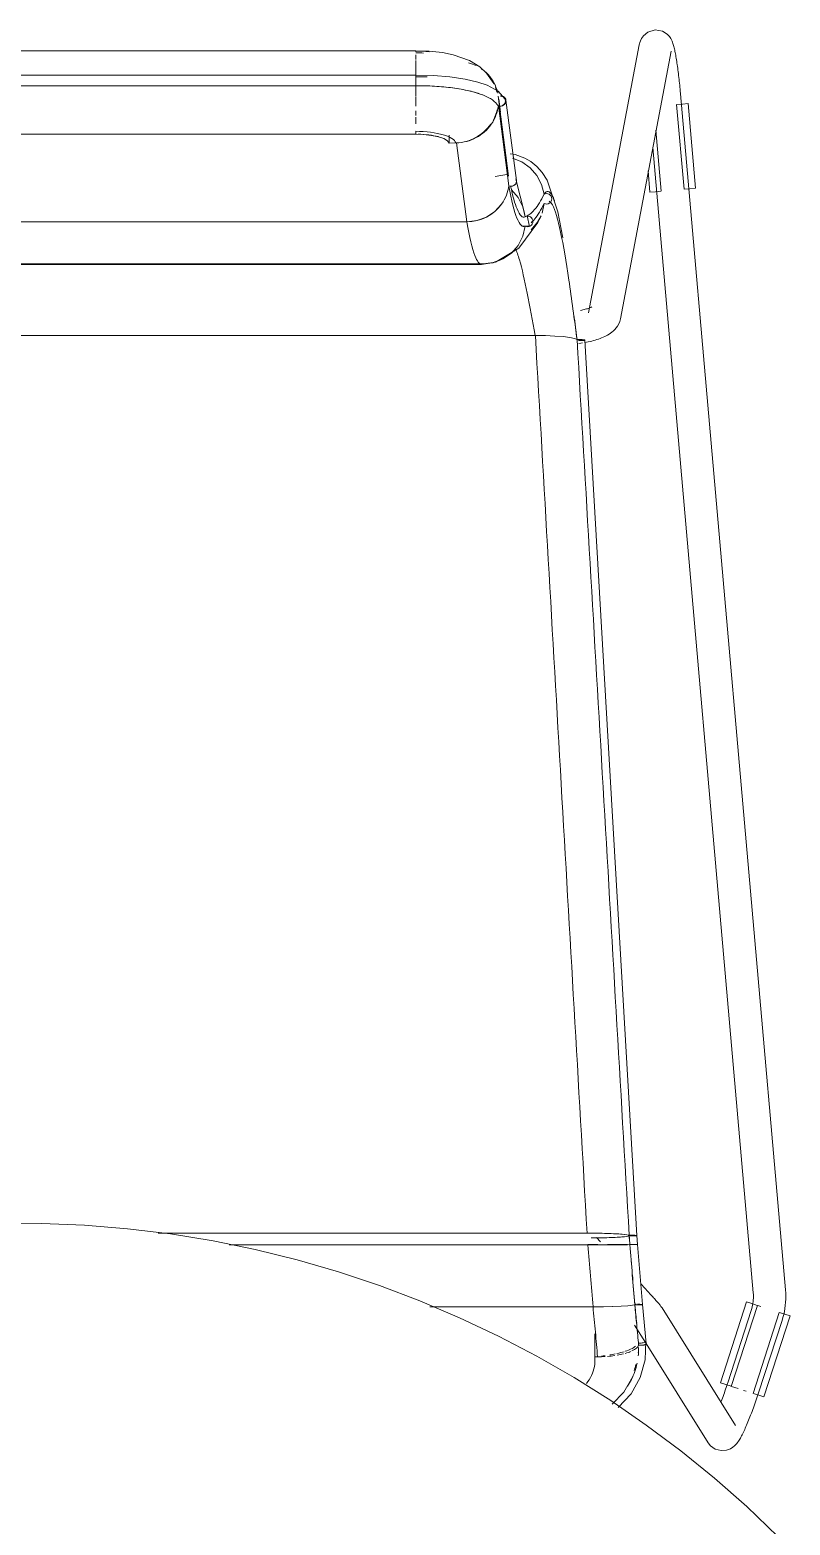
# Model space of a CAD drawing. Header units: millimetres. Extents: x 155927 to 317870, y -36033 to 97293.
# Drawn here: x 228082 to 228364, y 15946 to 16500 of the extents above; entities that cross this region are included whole.
import ezdxf

# ---------------------------------------------------------------- set-up
doc = ezdxf.new("R2010")
doc.units = ezdxf.units.MM
doc.header["$MEASUREMENT"] = 0
doc.layers.add('I-FURN', color=8, linetype='CONTINUOUS', lineweight=9)

msp = doc.modelspace()

# ---------------------------------------------------------------- linework, layer by layer
at = {"layer": 'I-FURN'}
for p, q in [((228311.64, 16499.21), (228310.06, 16497.89)), ((228311.64, 16499.21), (228314.39, 16500.04)), ((228314.39, 16500.04), (228317.15, 16499.56)), ((228317.15, 16499.56), (228318.8, 16498.52)), ((228318.8, 16498.52), (228319.66, 16497.61)), ((228308.5, 16494.45), (228289.69, 16395.16)), ((228308.59, 16494.87), (228308.5, 16494.45)), ((228308.72, 16495.38), (228308.59, 16494.87)), ((228308.94, 16496), (228308.72, 16495.38)), ((228309.31, 16496.81), (228308.94, 16496)), ((228310.06, 16497.89), (228309.31, 16496.81)), ((228319.66, 16497.61), (228320.14, 16496.91)), ((228320.14, 16496.91), (228320.44, 16496.35)), ((228320.44, 16496.35), (228320.65, 16495.87)), ((228320.65, 16495.87), (228320.82, 16495.44)), ((228320.82, 16495.44), (228320.97, 16495.04)), ((228320.97, 16495.04), (228321.09, 16494.64)), ((228321.09, 16494.64), (228321.21, 16494.25)), ((228321.21, 16494.25), (228321.31, 16493.85)), ((228321.31, 16493.85), (228321.42, 16493.43)), ((228321.42, 16493.43), (228321.52, 16493.01)), ((228321.52, 16493.01), (228321.62, 16492.56)), ((228321.62, 16492.56), (228321.71, 16492.1)), ((228225.59, 16492.27), (227930.74, 16492.27)), ((228225.59, 16492.09), (228225.59, 16492.26)), ((228225.59, 16492.26), (228230.62, 16492.15)), ((228225.59, 16492.25), (228225.59, 16491.96)), ((228225.59, 16490.77), (228225.59, 16489.02)), ((228225.59, 16488.75), (228225.59, 16486.17)), ((228225.59, 16486.15), (228225.59, 16488.23)), ((228230.62, 16492.15), (228235.45, 16491.65)), ((228235.45, 16491.65), (228239.48, 16490.86)), ((228239.48, 16490.86), (228245.53, 16488.73)), ((228245.53, 16488.73), (228249.41, 16486.34)), ((228301.48, 16392.93), (228320.29, 16492.22)), ((228321.71, 16492.1), (228321.81, 16491.63)), ((228321.81, 16491.63), (228321.9, 16491.13)), ((228321.9, 16491.13), (228322, 16490.62)), ((228322, 16490.62), (228322.09, 16490.08)), ((228322.09, 16490.08), (228322.18, 16489.53)), ((228322.18, 16489.53), (228322.28, 16488.96)), ((228322.28, 16488.96), (228322.37, 16488.38)), ((228322.37, 16488.38), (228322.46, 16487.77)), ((228322.46, 16487.77), (228322.55, 16487.16)), ((228322.55, 16487.16), (228322.64, 16486.52)), ((228225.59, 16483.23), (227930.74, 16483.23)), ((228225.59, 16482.98), (228225.59, 16486.01)), ((228225.59, 16486), (228225.59, 16482.98)), ((228225.59, 16483.23), (228225.59, 16479.27)), ((228225.59, 16483.23), (228232.13, 16483.13)), ((228225.59, 16483.16), (228225.59, 16483.23)), ((228225.59, 16482.96), (228225.59, 16483.16)), ((228225.59, 16482.66), (228225.59, 16482.96)), ((228225.59, 16482.27), (228225.59, 16482.66)), ((228225.59, 16481.81), (228225.59, 16482.27)), ((228225.59, 16481.32), (228225.59, 16481.81)), ((228232.13, 16483.13), (228238.26, 16482.65)), ((228238.26, 16482.65), (228243.88, 16481.8)), ((228243.88, 16481.8), (228248.57, 16480.7)), ((228249.41, 16486.34), (228251.89, 16484.04)), ((228251.89, 16484.04), (228254.56, 16480.15)), ((228322.64, 16486.52), (228322.73, 16485.87)), ((228322.73, 16485.87), (228322.82, 16485.21)), ((228322.82, 16485.21), (228322.9, 16484.53)), ((228322.9, 16484.53), (228322.99, 16483.85)), ((228322.99, 16483.85), (228323.07, 16483.15)), ((228323.07, 16483.15), (228323.16, 16482.44)), ((228323.16, 16482.44), (228323.24, 16481.72)), ((228323.24, 16481.72), (228323.32, 16480.99)), ((227930.74, 16479.27), (228225.59, 16479.27)), ((228225.59, 16480.82), (228225.59, 16481.32)), ((228225.59, 16480.35), (228225.59, 16480.82)), ((228225.59, 16479.93), (228225.59, 16480.35)), ((228225.59, 16479.6), (228225.59, 16479.93)), ((228225.59, 16479.38), (228225.59, 16479.6)), ((228225.59, 16479.27), (228225.59, 16479.38)), ((228225.59, 16475.48), (228225.59, 16479.29)), ((228225.59, 16479.29), (228225.59, 16475.48)), ((228231.82, 16479.19), (228225.59, 16479.27)), ((228238.38, 16478.65), (228231.82, 16479.19)), ((228242.39, 16478.06), (228238.38, 16478.65)), ((228246.83, 16477.09), (228242.39, 16478.06)), ((228250.26, 16476), (228246.83, 16477.09)), ((228248.57, 16480.7), (228252.02, 16479.54)), ((228252.02, 16479.54), (228256.14, 16477.36)), ((228254.56, 16480.15), (228254.66, 16479.95)), ((228256.14, 16477.36), (228258.69, 16474.46)), ((228323.32, 16480.99), (228323.39, 16480.26)), ((228323.39, 16480.26), (228323.47, 16479.52)), ((228323.47, 16479.52), (228323.55, 16478.78)), ((228323.55, 16478.78), (228323.62, 16478.03)), ((228323.62, 16478.03), (228323.69, 16477.28)), ((228323.69, 16477.28), (228323.76, 16476.53)), ((228323.76, 16476.53), (228323.77, 16476.37)), ((228362.72, 16033.05), (228323.77, 16476.37)), ((228225.59, 16475.29), (228225.59, 16471.73)), ((228260.05, 16445.82), (228256.21, 16475.52)), ((228256.23, 16471.98), (228260.07, 16442.27)), ((228256.36, 16474.32), (228256.98, 16469.55)), ((228262.9, 16444.18), (228259.05, 16473.96)), ((228322.35, 16472.39), (228325.11, 16440.98)), ((228322.48, 16472.4), (228324.54, 16472.58)), ((228324.54, 16472.58), (228326.58, 16472.76)), ((228326.58, 16472.76), (228329.34, 16441.35)), ((228225.59, 16470.1), (228225.59, 16468.26)), ((228225.59, 16467.74), (228225.59, 16465.28)), ((228225.59, 16461.42), (227930.74, 16461.42)), ((227930.74, 16461.36), (228225.59, 16461.36)), ((228225.59, 16461.36), (228228.63, 16461.26)), ((228228.63, 16461.26), (228231.48, 16460.94)), ((228231.48, 16460.94), (228233.97, 16460.43)), ((228233.97, 16460.43), (228235.96, 16459.76)), ((228235.96, 16459.76), (228237.31, 16458.97)), ((228237.95, 16458.11), (228237.95, 16461.04)), ((228237.95, 16458.12), (228237.95, 16461.04)), ((228316.66, 16440.24), (228314.68, 16462.84)), ((228237.31, 16458.97), (228237.95, 16458.11)), ((228237.95, 16458.11), (228240.66, 16458.18)), ((228240.66, 16458.18), (228244.52, 16428.9)), ((228262.44, 16453.85), (228260.66, 16454.08)), ((228266.04, 16452.56), (228262.44, 16453.85)), ((228313.47, 16456.5), (228350.76, 16032)), ((228264.96, 16451.12), (228261.45, 16452.52)), ((228268.04, 16448.94), (228264.96, 16451.12)), ((228268.31, 16451.22), (228266.04, 16452.56)), ((228270.53, 16446.12), (228268.04, 16448.94)), ((228270.48, 16449.44), (228268.31, 16451.22)), ((228272.47, 16447.2), (228270.48, 16449.44)), ((228259.93, 16446.6), (228255.1, 16445.65)), ((228261.98, 16442.35), (228262.36, 16442.65)), ((228262.36, 16442.65), (228262.66, 16443.04)), ((228262.85, 16444.42), (228262.66, 16444.86)), ((228262.66, 16443.04), (228262.85, 16443.48)), ((228262.91, 16443.95), (228262.85, 16444.42)), ((228262.85, 16443.48), (228262.91, 16443.95)), ((228262.89, 16444.26), (228265.85, 16432.64)), ((228272.27, 16442.8), (228270.53, 16446.12)), ((228273.17, 16439.17), (228272.27, 16442.8)), ((228274.28, 16444.37), (228272.47, 16447.2)), ((228278.27, 16432.66), (228274.28, 16444.37)), ((228311.74, 16447.76), (228312.43, 16439.86)), ((228260.54, 16442.12), (228261.04, 16442.08)), ((228261.04, 16442.08), (228261.53, 16442.16)), ((228263.56, 16437.91), (228261.06, 16440.78)), ((228261.53, 16442.16), (228261.98, 16442.35)), ((228265.32, 16434.51), (228263.56, 16437.91)), ((228273.17, 16439.16), (228273.64, 16439.33)), ((228273.64, 16439.33), (228273.17, 16439.17)), ((228273.64, 16439.33), (228274.14, 16439.37)), ((228274.14, 16439.37), (228273.64, 16439.33)), ((228274.14, 16439.37), (228274.63, 16439.3)), ((228274.63, 16439.3), (228274.14, 16439.37)), ((228274.63, 16439.3), (228275.09, 16439.1)), ((228275.09, 16439.1), (228274.63, 16439.3)), ((228275.09, 16439.1), (228275.47, 16438.8)), ((228275.48, 16438.8), (228275.09, 16439.1)), ((228275.47, 16438.8), (228275.77, 16438.4)), ((228275.78, 16438.4), (228275.48, 16438.8)), ((228275.77, 16438.4), (228275.97, 16437.95)), ((228275.97, 16437.95), (228275.78, 16438.4)), ((228275.97, 16437.95), (228276.04, 16437.46)), ((228276.05, 16437.46), (228275.97, 16437.95)), ((228276.04, 16437.46), (228275.98, 16436.98)), ((228275.99, 16436.98), (228276.05, 16437.46)), ((228314.48, 16440.04), (228312.43, 16439.86)), ((228316.54, 16440.23), (228314.48, 16440.04)), ((228327.3, 16441.17), (228325.24, 16440.99)), ((228329.34, 16441.35), (228327.3, 16441.17)), ((228251.84, 16430.69), (228254.95, 16432.77)), ((228254.95, 16432.77), (228257.44, 16435.51)), ((228266.21, 16430.8), (228265.32, 16434.51)), ((228265.85, 16432.64), (228266.18, 16430.78)), ((228273.22, 16435.68), (228272.43, 16432.07)), ((228272.44, 16432.06), (228273.22, 16435.68)), ((228273.69, 16435.53), (228273.22, 16435.68)), ((228273.22, 16435.68), (228273.7, 16435.53)), ((228274.19, 16435.5), (228273.69, 16435.53)), ((228273.7, 16435.53), (228274.19, 16435.5)), ((228274.68, 16435.59), (228274.19, 16435.5)), ((228274.19, 16435.5), (228274.69, 16435.59)), ((228275.13, 16435.8), (228274.68, 16435.59)), ((228274.69, 16435.59), (228275.14, 16435.8)), ((228275.51, 16436.12), (228275.13, 16435.8)), ((228275.14, 16435.8), (228275.52, 16436.11)), ((228275.8, 16436.52), (228275.51, 16436.12)), ((228275.52, 16436.11), (228275.8, 16436.52)), ((228275.98, 16436.98), (228275.8, 16436.52)), ((228275.8, 16436.52), (228275.99, 16436.98)), ((228280.18, 16422.99), (228278.27, 16432.66)), ((228244.52, 16428.9), (227911.81, 16428.9)), ((227911.81, 16428.9), (228244.52, 16428.9)), ((228244.52, 16428.9), (228248.29, 16429.37)), ((228248.29, 16429.37), (228251.84, 16430.69)), ((228263.86, 16419.13), (228270.85, 16428.67)), ((228265.14, 16427.27), (228268.02, 16427.32)), ((228265.32, 16423.58), (228266.21, 16427.29)), ((228266.21, 16430.79), (228266.68, 16430.96)), ((228266.68, 16430.96), (228266.21, 16430.8)), ((228266.68, 16427.13), (228266.21, 16427.29)), ((228266.21, 16427.29), (228266.68, 16427.13)), ((228266.68, 16430.96), (228267.18, 16431)), ((228267.18, 16431), (228266.68, 16430.96)), ((228267.18, 16427.09), (228266.68, 16427.13)), ((228266.68, 16427.13), (228267.18, 16427.09)), ((228267.72, 16427.19), (228266.89, 16431.08)), ((228267.18, 16431), (228267.67, 16430.91)), ((228267.67, 16430.92), (228267.18, 16431)), ((228267.67, 16427.17), (228267.18, 16427.09)), ((228267.18, 16427.09), (228267.67, 16427.17)), ((228268.12, 16430.71), (228267.67, 16430.92)), ((228267.67, 16430.91), (228268.12, 16430.71)), ((228268.12, 16427.38), (228267.67, 16427.17)), ((228267.67, 16427.17), (228268.12, 16427.37)), ((228268.12, 16430.71), (228268.5, 16430.4)), ((228268.5, 16430.4), (228268.12, 16430.71)), ((228268.5, 16427.69), (228268.12, 16427.38)), ((228268.12, 16427.37), (228268.5, 16427.69)), ((228270.79, 16428.74), (228268.39, 16425.9)), ((228268.39, 16425.91), (228270.8, 16428.74)), ((228268.5, 16430.4), (228268.79, 16429.99)), ((228268.8, 16430), (228268.5, 16430.4)), ((228268.79, 16428.09), (228268.5, 16427.69)), ((228268.5, 16427.69), (228268.8, 16428.09)), ((228268.79, 16429.99), (228268.98, 16429.53)), ((228268.98, 16428.55), (228268.79, 16428.09)), ((228268.99, 16429.53), (228268.8, 16430)), ((228268.8, 16428.09), (228268.99, 16428.55)), ((228268.98, 16429.53), (228269.05, 16429.04)), ((228269.05, 16429.04), (228268.98, 16428.55)), ((228269.05, 16429.04), (228268.99, 16429.53)), ((228268.99, 16428.55), (228269.05, 16429.04)), ((228271.74, 16430.41), (228270.79, 16428.74)), ((228270.8, 16428.74), (228272.06, 16431.1)), ((228270.85, 16428.67), (228271.74, 16430.41)), ((228265.31, 16423.58), (228263.56, 16420.19)), ((228263.56, 16420.18), (228265.32, 16423.58)), ((228257.92, 16415.14), (228254.35, 16413.78)), ((228254.35, 16413.77), (228257.92, 16415.14)), ((228255.06, 16413.94), (228258.23, 16415.31)), ((228255.21, 16414.01), (228263.86, 16419.13)), ((228261.05, 16417.31), (228257.92, 16415.14)), ((228257.92, 16415.14), (228261.06, 16417.31)), ((228263.56, 16420.19), (228261.05, 16417.31)), ((228261.06, 16417.31), (228263.56, 16420.18)), ((228250.56, 16413.3), (227905.77, 16413.3)), ((227905.77, 16413.3), (228250.56, 16413.3)), ((227906.31, 16413.15), (228211.11, 16413.15)), ((228211.11, 16413.15), (228250.02, 16413.15)), ((228250.02, 16413.15), (228255.06, 16413.94)), ((228254.35, 16413.78), (228250.56, 16413.3)), ((228250.56, 16413.3), (228254.35, 16413.77)), ((228287.14, 16396.19), (228286.64, 16396.09)), ((228287.61, 16396.29), (228287.14, 16396.19)), ((228288.05, 16396.39), (228287.61, 16396.29)), ((228288.47, 16396.5), (228288.05, 16396.39)), ((228288.87, 16396.6), (228288.47, 16396.5)), ((228289.23, 16396.71), (228288.87, 16396.6)), ((228289.57, 16396.82), (228289.23, 16396.71)), ((228289.87, 16396.93), (228289.57, 16396.82)), ((228290.14, 16397.03), (228289.87, 16396.93)), ((228290.37, 16397.12), (228290.14, 16397.03)), ((228290.57, 16397.21), (228290.37, 16397.12)), ((228290.72, 16397.28), (228290.57, 16397.21)), ((228290.81, 16397.33), (228290.72, 16397.28)), ((228290.88, 16397.37), (228290.81, 16397.33)), ((228290.9, 16397.39), (228290.88, 16397.37)), ((228301.48, 16392.93), (228301.22, 16391.94)), ((228297.3, 16387.24), (228296.76, 16386.91)), ((228297.84, 16387.6), (228297.3, 16387.24)), ((228298.37, 16388), (228297.84, 16387.6)), ((228298.9, 16388.45), (228298.37, 16388)), ((228299.42, 16388.97), (228298.9, 16388.45)), ((228299.93, 16389.57), (228299.42, 16388.97)), ((228300.42, 16390.25), (228299.93, 16389.57)), ((228300.85, 16391.04), (228300.42, 16390.25)), ((228301.22, 16391.94), (228300.85, 16391.04)), ((228269.87, 16386.8), (227886.47, 16386.8)), ((227886.47, 16386.8), (228269.87, 16386.8)), ((228273.64, 16386.74), (228269.87, 16386.8)), ((228269.95, 16386.8), (228273.64, 16386.74)), ((228277.17, 16386.59), (228273.64, 16386.74)), ((228273.7, 16386.74), (228277.17, 16386.59)), ((228280.27, 16386.35), (228277.17, 16386.59)), ((228277.22, 16386.58), (228280.28, 16386.35)), ((228282.77, 16386.04), (228280.27, 16386.35)), ((228280.31, 16386.35), (228282.77, 16386.04)), ((228284.51, 16385.67), (228282.77, 16386.04)), ((228282.78, 16386.03), (228284.51, 16385.67)), ((228284.51, 16385.67), (228285.42, 16385.27)), ((228285.42, 16385.27), (228284.51, 16385.67)), ((228285.89, 16385.29), (228285.42, 16385.27)), ((228285.42, 16385.27), (228285.89, 16385.29)), ((228286.38, 16385.29), (228285.89, 16385.29)), ((228285.89, 16385.29), (228286.39, 16385.29)), ((228285.93, 16384.87), (228286.42, 16384.87)), ((228286.43, 16384.87), (228285.93, 16384.87)), ((228286.76, 16383.95), (228286.03, 16383.85)), ((228286.88, 16385.28), (228286.38, 16385.29)), ((228286.39, 16385.29), (228286.88, 16385.28)), ((228286.42, 16384.87), (228286.91, 16384.88)), ((228286.92, 16384.88), (228286.43, 16384.87)), ((228287.47, 16384.06), (228286.76, 16383.95)), ((228287.33, 16385.26), (228286.88, 16385.28)), ((228286.88, 16385.28), (228287.34, 16385.26)), ((228286.91, 16384.88), (228287.37, 16384.9)), ((228287.37, 16384.9), (228286.92, 16384.88)), ((228287.72, 16385.23), (228287.33, 16385.26)), ((228287.34, 16385.26), (228287.72, 16385.23)), ((228287.37, 16384.9), (228287.75, 16384.93)), ((228287.75, 16384.93), (228287.37, 16384.9)), ((228288.02, 16385.18), (228287.72, 16385.23)), ((228287.72, 16385.23), (228288.02, 16385.18)), ((228287.75, 16384.93), (228288.04, 16384.98)), ((228288.04, 16384.98), (228287.75, 16384.93)), ((228288.21, 16385.13), (228288.02, 16385.18)), ((228288.02, 16385.18), (228288.21, 16385.13)), ((228288.04, 16384.98), (228288.22, 16385.03)), ((228288.22, 16385.03), (228288.04, 16384.98)), ((228288.87, 16384.3), (228288.18, 16384.17)), ((228288.28, 16385.08), (228288.21, 16385.13)), ((228288.21, 16385.13), (228288.29, 16385.08)), ((228288.22, 16385.03), (228288.28, 16385.08)), ((228288.29, 16385.08), (228288.22, 16385.03)), ((228307.57, 16053.17), (228288.29, 16385.08)), ((228289.55, 16384.43), (228288.87, 16384.3)), ((228290.22, 16384.57), (228289.55, 16384.43)), ((228290.88, 16384.73), (228290.22, 16384.57)), ((228291.52, 16384.89), (228290.88, 16384.73)), ((228292.15, 16385.06), (228291.52, 16384.89)), ((228292.77, 16385.24), (228292.15, 16385.06)), ((228293.37, 16385.44), (228292.77, 16385.24)), ((228293.96, 16385.64), (228293.37, 16385.44)), ((228294.54, 16385.86), (228293.96, 16385.64)), ((228295.12, 16386.1), (228294.54, 16385.86)), ((228295.68, 16386.35), (228295.12, 16386.1)), ((228296.23, 16386.62), (228295.68, 16386.35)), ((228296.76, 16386.91), (228296.23, 16386.62)), ((228086.8, 16057.67), (228078.17, 16057.76)), ((228102.79, 16057), (228086.8, 16057.67)), ((228118.73, 16055.7), (228102.79, 16057)), ((228134.62, 16053.76), (228118.73, 16055.7)), ((228289.12, 16054.06), (228130.02, 16054.06)), ((228130.02, 16054.06), (228289.12, 16054.06)), ((228150.41, 16051.18), (228134.62, 16053.76)), ((228166.08, 16047.98), (228150.41, 16051.18)), ((228289.38, 16049.75), (228156.39, 16049.75)), ((228156.39, 16049.75), (228289.38, 16049.75)), ((228292.9, 16054.04), (228289.12, 16054.06)), ((228293.17, 16049.75), (228289.38, 16049.75)), ((228289.38, 16049.75), (228293.17, 16049.75)), ((228289.4, 16049.88), (228293.17, 16049.87)), ((228293.17, 16049.87), (228289.4, 16049.88)), ((228290.66, 16052.28), (228292.91, 16052.3)), ((228294.08, 16050.89), (228292.61, 16052.42)), ((228296.47, 16053.96), (228292.9, 16054.04)), ((228292.91, 16052.3), (228296.46, 16052.38)), ((228296.74, 16049.76), (228293.17, 16049.75)), ((228293.17, 16049.75), (228296.74, 16049.76)), ((228296.46, 16052.38), (228299.58, 16052.51)), ((228299.6, 16053.84), (228296.47, 16053.96)), ((228296.73, 16049.87), (228299.85, 16049.86)), ((228299.86, 16049.86), (228296.73, 16049.87)), ((228299.87, 16049.76), (228296.74, 16049.76)), ((228296.74, 16049.76), (228299.87, 16049.76)), ((228299.58, 16052.51), (228302.08, 16052.67)), ((228302.1, 16053.67), (228299.6, 16053.84)), ((228299.85, 16049.86), (228302.35, 16049.85)), ((228302.36, 16049.85), (228299.86, 16049.86)), ((228302.37, 16049.78), (228299.87, 16049.76)), ((228299.87, 16049.76), (228302.37, 16049.78)), ((228302.08, 16052.67), (228303.83, 16052.86)), ((228303.85, 16053.48), (228302.1, 16053.67)), ((228302.35, 16049.85), (228304.1, 16049.83)), ((228304.11, 16049.83), (228302.36, 16049.85)), ((228302.37, 16049.78), (228304.12, 16049.79)), ((228304.12, 16049.79), (228302.38, 16049.78)), ((228303.83, 16052.86), (228304.73, 16053.07)), ((228304.74, 16053.27), (228303.85, 16053.48)), ((228305.01, 16049.8), (228304.12, 16049.79)), ((228304.12, 16049.79), (228305.01, 16049.8)), ((228304.73, 16053.07), (228305.2, 16053.06)), ((228305.21, 16053.28), (228304.74, 16053.27)), ((228305, 16049.82), (228305.47, 16049.82)), ((228305.47, 16049.82), (228305, 16049.82)), ((228305.48, 16049.8), (228305.01, 16049.8)), ((228305.01, 16049.8), (228305.48, 16049.8)), ((228305.2, 16053.06), (228305.7, 16053.06)), ((228305.7, 16053.28), (228305.21, 16053.28)), ((228305.47, 16049.82), (228305.97, 16049.82)), ((228305.97, 16049.82), (228305.47, 16049.82)), ((228305.97, 16049.8), (228305.48, 16049.8)), ((228305.48, 16049.8), (228305.98, 16049.8)), ((228306.19, 16053.28), (228305.7, 16053.28)), ((228305.7, 16053.06), (228306.19, 16053.06)), ((228305.97, 16049.82), (228306.46, 16049.82)), ((228306.46, 16049.82), (228305.97, 16049.82)), ((228306.46, 16049.8), (228305.97, 16049.8)), ((228305.98, 16049.8), (228306.47, 16049.8)), ((228306.64, 16053.27), (228306.19, 16053.28)), ((228306.19, 16053.06), (228306.64, 16053.08)), ((228306.46, 16049.82), (228306.91, 16049.82)), ((228306.91, 16049.82), (228306.46, 16049.82)), ((228306.92, 16049.8), (228306.46, 16049.8)), ((228306.47, 16049.8), (228306.92, 16049.8)), ((228307.03, 16053.25), (228306.64, 16053.27)), ((228306.64, 16053.08), (228307.02, 16053.09)), ((228306.91, 16049.82), (228307.29, 16049.82)), ((228307.3, 16049.82), (228306.91, 16049.82)), ((228307.3, 16049.81), (228306.92, 16049.8)), ((228306.92, 16049.8), (228307.3, 16049.81)), ((228307.02, 16053.09), (228307.31, 16053.12)), ((228307.32, 16053.22), (228307.03, 16053.25)), ((228307.59, 16049.81), (228307.3, 16049.81)), ((228307.3, 16049.81), (228307.59, 16049.81)), ((228307.31, 16053.12), (228307.5, 16053.14)), ((228307.51, 16053.2), (228307.32, 16053.22)), ((228307.5, 16053.14), (228307.57, 16053.17)), ((228307.57, 16053.17), (228307.51, 16053.2)), ((228307.58, 16053.17), (228307.84, 16049.81)), ((228307.78, 16049.81), (228307.84, 16049.81)), ((228307.84, 16049.81), (228307.78, 16049.81)), ((228307.78, 16049.81), (228307.85, 16049.81)), ((228307.85, 16049.81), (228307.78, 16049.81)), ((228309.67, 16027.61), (228307.85, 16049.81)), ((228181.61, 16044.15), (228166.08, 16047.98)), ((228196.98, 16039.71), (228181.61, 16044.15)), ((228212.16, 16034.65), (228196.98, 16039.71)), ((228227.13, 16028.99), (228212.16, 16034.65)), ((228309.65, 16034.65), (228309.2, 16035.12)), ((228310.08, 16034.19), (228309.65, 16034.65)), ((228310.5, 16033.73), (228310.08, 16034.19)), ((228310.91, 16033.29), (228310.5, 16033.73)), ((228311.32, 16032.85), (228310.91, 16033.29)), ((228311.71, 16032.43), (228311.32, 16032.85)), ((228362.72, 16033), (228362.72, 16033.05)), ((228362.8, 16031.86), (228362.72, 16033)), ((228241.85, 16022.74), (228227.13, 16028.99)), ((228301.72, 16027), (228304.2, 16027.15)), ((228304.2, 16027.15), (228301.76, 16027)), ((228304.2, 16027.15), (228305.93, 16027.32)), ((228305.94, 16027.33), (228304.22, 16027.15)), ((228305.93, 16027.32), (228306.83, 16027.52)), ((228306.82, 16027.52), (228305.94, 16027.33)), ((228307.29, 16027.51), (228306.82, 16027.52)), ((228306.83, 16027.52), (228307.3, 16027.51)), ((228307.31, 16027.71), (228306.84, 16027.7)), ((228306.84, 16027.7), (228307.31, 16027.71)), ((228307.79, 16027.51), (228307.29, 16027.51)), ((228307.3, 16027.51), (228307.79, 16027.51)), ((228307.79, 16027.51), (228308.28, 16027.51)), ((228308.28, 16027.51), (228307.79, 16027.51)), ((228307.8, 16027.71), (228308.3, 16027.71)), ((228308.3, 16027.71), (228307.81, 16027.71)), ((228308.28, 16027.51), (228308.74, 16027.52)), ((228308.73, 16027.52), (228308.28, 16027.51)), ((228308.75, 16027.7), (228308.3, 16027.71)), ((228308.3, 16027.71), (228308.75, 16027.7)), ((228309.12, 16027.54), (228308.73, 16027.52)), ((228308.74, 16027.52), (228309.12, 16027.54)), ((228309.13, 16027.68), (228308.75, 16027.7)), ((228308.75, 16027.7), (228309.13, 16027.68)), ((228309.12, 16027.54), (228309.42, 16027.56)), ((228309.41, 16027.56), (228309.12, 16027.54)), ((228309.42, 16027.66), (228309.13, 16027.68)), ((228309.13, 16027.68), (228309.42, 16027.66)), ((228309.6, 16027.58), (228309.41, 16027.56)), ((228309.61, 16027.64), (228309.42, 16027.66)), ((228309.42, 16027.66), (228309.61, 16027.64)), ((228309.42, 16027.56), (228309.61, 16027.58)), ((228309.67, 16027.61), (228309.6, 16027.58)), ((228309.68, 16027.61), (228309.61, 16027.64)), ((228309.61, 16027.64), (228309.67, 16027.61)), ((228309.61, 16027.58), (228309.68, 16027.61)), ((228311.1, 16013.12), (228309.68, 16027.61)), ((228312.09, 16032.02), (228311.71, 16032.43)), ((228312.46, 16031.61), (228312.09, 16032.02)), ((228312.81, 16031.22), (228312.46, 16031.61)), ((228313.16, 16030.85), (228312.81, 16031.22)), ((228313.49, 16030.48), (228313.16, 16030.85)), ((228313.8, 16030.13), (228313.49, 16030.48)), ((228314.1, 16029.79), (228313.8, 16030.13)), ((228314.39, 16029.47), (228314.1, 16029.79)), ((228314.66, 16029.16), (228314.39, 16029.47)), ((228314.92, 16028.87), (228314.66, 16029.16)), ((228315.16, 16028.59), (228314.92, 16028.87)), ((228315.39, 16028.32), (228315.16, 16028.59)), ((228315.61, 16028.07), (228315.39, 16028.32)), ((228315.81, 16027.83), (228315.61, 16028.07)), ((228316, 16027.6), (228315.81, 16027.83)), ((228316.18, 16027.38), (228316, 16027.6)), ((228316.35, 16027.15), (228316.18, 16027.38)), ((228316.53, 16026.93), (228316.35, 16027.15)), ((228348.28, 16028.58), (228338.59, 15998.57)), ((228342.63, 15997.27), (228352.32, 16027.27)), ((228348.28, 16028.58), (228350.23, 16027.95)), ((228350.23, 16027.95), (228352.2, 16027.31)), ((228350.52, 16027.38), (228350.38, 16026.74)), ((228350.64, 16028.04), (228350.52, 16027.38)), ((228350.72, 16028.69), (228350.64, 16028.04)), ((228350.78, 16029.35), (228350.72, 16028.69)), ((228350.76, 16032), (228350.81, 16031.34)), ((228350.82, 16030.01), (228350.78, 16029.35)), ((228350.81, 16031.34), (228350.83, 16030.67)), ((228350.83, 16030.67), (228350.82, 16030.01)), ((228352.42, 16027.24), (228353.58, 16026.87)), ((228362.49, 16026.16), (228362.64, 16027.3)), ((228362.64, 16027.3), (228362.75, 16028.43)), ((228362.75, 16028.43), (228362.81, 16029.57)), ((228362.83, 16030.71), (228362.8, 16031.86)), ((228362.81, 16029.57), (228362.83, 16030.71)), ((228230.84, 16026.78), (228291.33, 16026.78)), ((228291.33, 16026.78), (228230.84, 16026.78)), ((228256.32, 16015.9), (228241.85, 16022.74)), ((228291.33, 16026.78), (228295.09, 16026.81)), ((228295.09, 16026.81), (228291.45, 16026.78)), ((228298.62, 16026.88), (228295.18, 16026.81)), ((228295.19, 16026.81), (228298.62, 16026.88)), ((228298.62, 16026.88), (228301.72, 16027)), ((228301.72, 16027), (228298.69, 16026.88)), ((228316.71, 16026.67), (228316.53, 16026.93)), ((228316.92, 16026.34), (228316.71, 16026.67)), ((228344.23, 15982.76), (228316.92, 16026.34)), ((228350.02, 16025.43), (228341.31, 15998.62)), ((228350.03, 16025.46), (228350.02, 16025.43)), ((228350.22, 16026.09), (228350.03, 16025.46)), ((228350.38, 16026.74), (228350.22, 16026.09)), ((228360.39, 16024.67), (228350.7, 15994.66)), ((228352.72, 15994.91), (228361.43, 16021.72)), ((228364.43, 16023.36), (228354.74, 15993.36)), ((228360.51, 16024.63), (228362.48, 16023.99)), ((228361.43, 16021.72), (228361.76, 16022.82)), ((228361.76, 16022.82), (228362.05, 16023.92)), ((228362.05, 16023.92), (228362.29, 16025.04)), ((228362.29, 16025.04), (228362.49, 16026.16)), ((228362.48, 16023.99), (228364.43, 16023.36)), ((228292.03, 16006.99), (228292.03, 16016.74)), ((228306.75, 16019.97), (228310.81, 16013.5)), ((228270.5, 16008.49), (228256.32, 16015.9)), ((228310.97, 16014.01), (228310.69, 16007.1)), ((228311.03, 16013.15), (228334.06, 15976.39)), ((228284.37, 16000.52), (228270.5, 16008.49)), ((228293.02, 16008.23), (228291.98, 16008.23)), ((228310.69, 16007.1), (228308.81, 16000.58)), ((228297.91, 15992), (228284.37, 16000.52)), ((228306.11, 16000.99), (228302.74, 15995.16)), ((228308.81, 16000.58), (228305.43, 15994.57)), ((228302.74, 15995.16), (228298.44, 15990.64)), ((228305.43, 15994.57), (228300.68, 15989.42)), ((228340.54, 15997.94), (228338.59, 15998.57)), ((228339.57, 15993.55), (228339.8, 15994.21)), ((228339.8, 15994.21), (228340.04, 15994.87)), ((228340.04, 15994.87), (228340.28, 15995.55)), ((228340.28, 15995.55), (228340.51, 15996.23)), ((228340.51, 15996.23), (228340.74, 15996.91)), ((228342.51, 15997.31), (228340.54, 15997.94)), ((228340.74, 15996.91), (228340.97, 15997.6)), ((228340.97, 15997.6), (228341.2, 15998.29)), ((228341.2, 15998.29), (228341.31, 15998.62)), ((228342.73, 15997.24), (228345.21, 15996.44)), ((228347.17, 15995.8), (228348.1, 15995.5)), ((228352.79, 15993.99), (228350.82, 15994.62)), ((228352.33, 15993.72), (228352.57, 15994.46)), ((228352.57, 15994.46), (228352.72, 15994.91)), ((228354.74, 15993.36), (228352.79, 15993.99)), ((228311.1, 15982.94), (228297.91, 15992)), ((228338.87, 15991.64), (228339.1, 15992.27)), ((228339.1, 15992.27), (228339.33, 15992.9)), ((228339.33, 15992.9), (228339.57, 15993.55)), ((228350.31, 15987.99), (228350.56, 15988.68)), ((228350.56, 15988.68), (228350.82, 15989.37)), ((228350.82, 15989.37), (228351.07, 15990.08)), ((228351.07, 15990.08), (228351.33, 15990.8)), ((228351.33, 15990.8), (228351.58, 15991.52)), ((228351.58, 15991.52), (228351.83, 15992.25)), ((228351.83, 15992.25), (228352.08, 15992.98)), ((228352.08, 15992.98), (228352.33, 15993.72)), ((228323.92, 15973.37), (228311.1, 15982.94)), ((228348.06, 15982.38), (228348.3, 15982.94)), ((228348.3, 15982.94), (228348.55, 15983.52)), ((228348.55, 15983.52), (228348.8, 15984.11)), ((228348.8, 15984.11), (228349.05, 15984.72)), ((228349.05, 15984.72), (228349.3, 15985.35)), ((228349.3, 15985.35), (228349.55, 15985.99)), ((228349.55, 15985.99), (228349.8, 15986.64)), ((228349.8, 15986.64), (228350.06, 15987.31)), ((228350.06, 15987.31), (228350.31, 15987.99)), ((228345.23, 15976.92), (228345.49, 15977.31)), ((228345.49, 15977.31), (228345.73, 15977.7)), ((228345.73, 15977.7), (228345.97, 15978.1)), ((228345.97, 15978.1), (228346.2, 15978.51)), ((228346.2, 15978.51), (228346.43, 15978.93)), ((228346.43, 15978.93), (228346.65, 15979.37)), ((228346.65, 15979.37), (228346.88, 15979.83)), ((228346.88, 15979.83), (228347.12, 15980.3)), ((228347.12, 15980.3), (228347.35, 15980.8)), ((228347.35, 15980.8), (228347.58, 15981.31)), ((228347.58, 15981.31), (228347.82, 15981.83)), ((228347.82, 15981.83), (228348.06, 15982.38)), ((228336.34, 15963.29), (228323.92, 15973.37)), ((228334.95, 15975.27), (228334.06, 15976.39)), ((228334.95, 15975.27), (228336.69, 15974.04)), ((228336.69, 15974.04), (228338.91, 15973.46)), ((228338.91, 15973.46), (228340.89, 15973.63)), ((228340.89, 15973.63), (228342.27, 15974.15)), ((228342.27, 15974.15), (228343.18, 15974.72)), ((228343.18, 15974.72), (228343.81, 15975.24)), ((228343.81, 15975.24), (228344.27, 15975.7)), ((228344.27, 15975.7), (228344.64, 15976.13)), ((228344.64, 15976.13), (228344.96, 15976.53)), ((228344.96, 15976.53), (228345.23, 15976.92)), ((228348.35, 15952.72), (228336.34, 15963.29)), ((228359.93, 15941.68), (228348.35, 15952.72))]:
    msp.add_line(p, q, dxfattribs=at)
for centre, major_axis, ratio, start_param, end_param in [((228225.59, 16487.99), (12.4, 0), 0.287441, 1.332781, 1.570796), ((228225.59, 16476.52), (0, 15.75), 0.000004, 3.431839, 3.614078), ((228260.95, 16443.95), (1.96, 0), 0.955139, 4.501447, 6.790779), ((228244.39, 16443.97), (15.78, 0), 0.955139, 5.687432, 5.928979), ((228244.39, 16443.97), (15.78, 0), 0.955139, 5.929149, 6.170649), ((228244.39, 16443.97), (15.78, 0), 0.955139, 4.720632, 5.68731)]:
    msp.add_ellipse(centre, major_axis=major_axis, ratio=ratio, start_param=start_param, end_param=end_param, dxfattribs=at)
for points in [[(228225.59, 16492.17), (228227.31, 16492.18), (228228.98, 16492.11), (228230.56, 16491.95)], [(228247.98, 16486.79), (228247.09, 16487.22), (228246.17, 16487.62), (228245.2, 16487.85)], [(228225.59, 16482.69), (228227.02, 16482.72), (228228.44, 16482.71), (228229.86, 16482.68)], [(228225.59, 16479.29), (228227.94, 16479.34), (228232.59, 16479.26), (228239.45, 16478.63), (228245.59, 16477.52), (228250.66, 16476), (228254.36, 16474.1), (228255.67, 16472.69), (228256.02, 16471.97)], [(228255.14, 16478.85), (228255.38, 16478.23), (228255.54, 16477.58), (228255.68, 16476.92)], [(228240.66, 16458.18), (228241.96, 16458.21), (228244.46, 16458.57), (228248.06, 16459.99), (228251.2, 16462.18), (228253.73, 16465.02), (228255.5, 16468.36), (228256.08, 16470.73), (228256.23, 16471.98)], [(228255.77, 16470.46), (228255.45, 16469.07), (228254.95, 16467.7), (228254.25, 16466.45)], [(228256.99, 16471.79), (228256.82, 16471.78), (228256.65, 16471.78), (228256.49, 16471.82)], [(228225.59, 16462.49), (228229.38, 16462.43), (228236.78, 16461.47), (228240.16, 16459.3), (228240.42, 16458.19)], [(228233.97, 16460.48), (228231.92, 16461.02), (228229.2, 16461.31), (228226.43, 16461.4)], [(228266.21, 16427.29), (228265.19, 16426.74), (228263.14, 16428.71), (228261.09, 16436.77), (228260.07, 16442.27)], [(228250.02, 16413.15), (228250.2, 16413.15), (228250.38, 16413.2), (228250.56, 16413.3)], [(228285.4, 16385.28), (228285.01, 16388.34), (228284.63, 16391.43), (228284.24, 16394.48)], [(228269.95, 16386.8), (228273.14, 16331.44), (228276.34, 16276.02), (228279.53, 16220.56)], [(228285.42, 16385.27), (228288.64, 16330.03), (228295.08, 16219.44), (228301.52, 16108.68), (228304.74, 16053.27)], [(228279.53, 16220.56), (228282.73, 16165.09), (228285.92, 16109.59), (228289.12, 16054.06)], [(228289.38, 16049.75), (228289.73, 16045.92), (228290.07, 16042.08), (228290.41, 16038.26)], [(228305, 16049.82), (228304.96, 16050.36), (228304.87, 16051.44), (228304.78, 16052.53), (228304.73, 16053.07)], [(228305.01, 16049.8), (228304.96, 16050.38), (228304.87, 16051.54), (228304.78, 16052.69), (228304.74, 16053.27)], [(228305.01, 16049.8), (228305.31, 16046.09), (228305.91, 16038.65), (228306.52, 16031.23), (228306.82, 16027.52)], [(228290.41, 16038.26), (228290.76, 16034.43), (228291.1, 16030.6), (228291.45, 16026.78)], [(228305.53, 16043.5), (228305.56, 16043.09), (228305.59, 16042.68), (228305.63, 16042.26)], [(228305.93, 16038.65), (228306.23, 16035), (228306.53, 16031.35), (228306.84, 16027.7)], [(228308.26, 16012.56), (228308.02, 16015.01), (228307.54, 16019.96), (228307.06, 16024.99), (228306.83, 16027.52)], [(228307.54, 16020.62), (228307.32, 16022.8), (228307.1, 16025.01), (228306.89, 16027.21)], [(228293.02, 16008.23), (228292.77, 16011.26), (228292.22, 16017.4), (228291.63, 16023.65), (228291.33, 16026.78)], [(228303.26, 16010.29), (228304.07, 16010.56), (228304.87, 16010.84), (228305.43, 16011.14)], [(228305.68, 16011.25), (228306.31, 16011.56), (228306.71, 16011.88), (228307.04, 16012.2)], [(228308.26, 16012.56), (228308.12, 16012.17), (228307.55, 16011.42), (228306.41, 16010.72), (228305.71, 16010.4)], [(228308.23, 16011.03), (228308.22, 16010.2), (228308.17, 16009.38), (228308.09, 16008.56)], [(228308.11, 16009.79), (228308.17, 16010.43), (228308.18, 16011.08), (228308.18, 16011.74)], [(228291.98, 16008.23), (228292.02, 16007.72), (228292.04, 16007.21), (228292.03, 16006.71)], [(228295.82, 16008.33), (228294.91, 16008.27), (228293.98, 16008.24), (228293.02, 16008.23)], [(228294.44, 16008.46), (228294.91, 16008.52), (228295.38, 16008.58), (228295.85, 16008.65)], [(228299.38, 16008.7), (228298.53, 16008.57), (228297.66, 16008.46), (228296.74, 16008.4)], [(228297.56, 16008.91), (228298.24, 16009.03), (228298.89, 16009.16), (228299.55, 16009.3)], [(228300.21, 16009.44), (228301.14, 16009.66), (228302.08, 16009.89), (228302.93, 16010.14)], [(228302.61, 16009.33), (228301.87, 16009.14), (228301.06, 16008.98), (228300.23, 16008.83)], [(228305.26, 16010.2), (228304.67, 16009.95), (228304.01, 16009.71), (228303.28, 16009.51)], [(228306.59, 16003.16), (228306.86, 16003.87), (228307.04, 16004.6), (228307.17, 16005.34)]]:
    msp.add_open_spline(points, degree=3, dxfattribs=at)
for points, knots in [([(228256.01, 16476.63), (228255.85, 16477.4), (228255.29, 16479.3), (228253.73, 16482.16), (228251.72, 16484.35), (228250.34, 16485.36), (228249.94, 16485.62)], [0.0592823, 0.0592823, 0.0592823, 0.0592823, 0.1666667, 0.3333333, 0.5, 0.565028, 0.565028, 0.565028, 0.565028]), ([(228256.23, 16471.98), (228256.37, 16471.91), (228256.58, 16471.85), (228256.87, 16471.8), (228257.15, 16471.79), (228257.45, 16471.83), (228257.74, 16471.91), (228258, 16472.02), (228258.32, 16472.22), (228258.64, 16472.52), (228258.88, 16472.89), (228259.01, 16473.25), (228259.06, 16473.56), (228259.06, 16473.84), (228259.03, 16474.1), (228258.96, 16474.35), (228258.84, 16474.59), (228258.65, 16474.89), (228258.33, 16475.2), (228257.93, 16475.42), (228257.58, 16475.52), (228257.31, 16475.56), (228257.15, 16475.56), (228257.08, 16475.56)], [0, 0, 0, 0, 0.0555556, 0.0833333, 0.1111111, 0.1666667, 0.1944444, 0.2222222, 0.2777778, 0.3333333, 0.3888889, 0.4444444, 0.4791667, 0.5138889, 0.5486111, 0.5833333, 0.6180556, 0.6527778, 0.7222222, 0.7916667, 0.8263889, 0.8611111, 0.8888889, 0.8888889, 0.8888889, 0.8888889]), ([(228256.99, 16475.54), (228257.15, 16475.54), (228257.44, 16475.5), (228257.83, 16475.36), (228258.24, 16475.1), (228258.7, 16474.58), (228258.95, 16473.72), (228258.72, 16472.92), (228258.32, 16472.39), (228257.94, 16472.08), (228257.63, 16471.93), (228257.48, 16471.89)], [-0.875, -0.875, -0.875, -0.875, -0.8125, -0.765625, -0.71875, -0.625, -0.5, -0.375, -0.3125, -0.25, -0.1875, -0.1875, -0.1875, -0.1875]), ([(228253.39, 16465.1), (228251.96, 16463.04), (228249.02, 16460.54), (228245.44, 16458.97), (228244.2, 16458.73)], [-0.6666667, -0.6666667, -0.6666667, -0.6666667, -0.3333333, -0.1666667, -0.1666667, -0.1666667, -0.1666667]), ([(228266.21, 16430.79), (228265.19, 16430.25), (228263.37, 16431.98), (228261.56, 16438.47), (228260.76, 16442.18)], [0, 0, 0, 0, 0.5, 0.8877852, 0.8877852, 0.8877852, 0.8877852]), ([(228273.17, 16439.16), (228272.01, 16436.77), (228269.92, 16433.34), (228267.82, 16431.55), (228266.89, 16431.08)], [0, 0, 0, 0, 0.5, 0.9025379, 0.9025379, 0.9025379, 0.9025379]), ([(228277.02, 16436.75), (228276.76, 16437.47), (228275.48, 16440.49), (228274.19, 16440.72), (228273.17, 16439.17)], [0.6866019, 0.6866019, 0.6866019, 0.6866019, 0.75, 1, 1, 1, 1]), ([(228273.22, 16435.68), (228272.05, 16433.27), (228270.42, 16430.62), (228268.8, 16428.94), (228268.34, 16428.55)], [0, 0, 0, 0, 0.5, 0.696307, 0.696307, 0.696307, 0.696307]), ([(228285.42, 16385.27), (228284.4, 16392.82), (228282.37, 16408.03), (228279.32, 16426.47), (228276.88, 16434.77), (228275.46, 16436.37), (228275.05, 16436.56)], [0, 0, 0, 0, 0.25, 0.5, 0.75, 0.8499412, 0.8499412, 0.8499412, 0.8499412]), ([(228244.52, 16428.9), (228245.53, 16423.17), (228247.36, 16415.53), (228249.19, 16413.15), (228250.02, 16413.15)], [0, 0, 0, 0, 0.5, 0.9107154, 0.9107154, 0.9107154, 0.9107154]), ([(228262.57, 16419.07), (228263.05, 16417.92), (228264.51, 16413.68), (228266.95, 16402.97), (228268.89, 16392.19), (228269.87, 16386.8)], [0.375, 0.375, 0.375, 0.375, 0.5, 0.75, 1, 1, 1, 1]), ([(228289.12, 16054.06), (228290.39, 16054.06), (228292.94, 16054.05), (228296.55, 16053.97), (228299.71, 16053.84), (228303.07, 16053.62), (228304.46, 16053.41), (228304.74, 16053.27)], [-1, -1, -1, -1, -0.833333, -0.666667, -0.5, -0.333333, 0, 0, 0, 0]), ([(228304.73, 16053.07), (228304.44, 16052.93), (228303.05, 16052.72), (228299.7, 16052.5), (228296.54, 16052.37), (228293.43, 16052.31), (228291.42, 16052.29), (228290.66, 16052.28)], [-1, -1, -1, -1, -0.6666667, -0.5, -0.3333333, -0.1666667, -0.0664381, -0.0664381, -0.0664381, -0.0664381]), ([(228307.58, 16053.17), (228307.58, 16053.15), (228307.44, 16053.12), (228307.04, 16053.09), (228306.65, 16053.07), (228306.2, 16053.06), (228305.7, 16053.06), (228305.2, 16053.06), (228304.88, 16053.07), (228304.73, 16053.07)], [-0.5, -0.5, -0.5, -0.5, -0.375, -0.3125, -0.25, -0.1875, -0.125, -0.0625, 0, 0, 0, 0]), ([(228304.74, 16053.27), (228304.96, 16053.28), (228305.45, 16053.28), (228306.09, 16053.28), (228306.55, 16053.27), (228306.96, 16053.25), (228307.41, 16053.22), (228307.58, 16053.19), (228307.58, 16053.17)], [-1, -1, -1, -1, -0.90625, -0.8125, -0.765625, -0.71875, -0.625, -0.501507, -0.501507, -0.501507, -0.501507]), ([(228308.16, 16013.3), (228308.38, 16013.29), (228308.87, 16013.29), (228309.62, 16013.38), (228310.29, 16013.53), (228310.72, 16013.71), (228310.87, 16013.82), (228310.91, 16013.87)], [-1, -1, -1, -1, -0.90625, -0.8125, -0.71875, -0.625, -0.5625, -0.5625, -0.5625, -0.5625]), ([(228311.05, 16012.97), (228311.03, 16012.95), (228310.99, 16012.9), (228310.88, 16012.82), (228310.69, 16012.73), (228310.37, 16012.62), (228309.97, 16012.55), (228309.62, 16012.52), (228309.24, 16012.5), (228308.79, 16012.5), (228308.44, 16012.54), (228308.26, 16012.56)], [0.5555556, 0.5555556, 0.5555556, 0.5555556, 0.5833333, 0.6180556, 0.6527778, 0.7222222, 0.7916667, 0.8263889, 0.8611111, 0.9305556, 1, 1, 1, 1]), ([(228291.98, 16008.23), (228292.19, 16005.84), (228291.56, 16002.24), (228289.63, 15999.24), (228288.87, 15998.34)], [0, 0, 0, 0, 0.3333333, 0.5, 0.5, 0.5, 0.5]), ([(228307.66, 16005.88), (228307.22, 16003.8), (228306.24, 16000.84), (228304.68, 15998.17), (228304.15, 15997.37)], [-0.8210019, -0.8210019, -0.8210019, -0.8210019, -0.6666667, -0.5975811, -0.5975811, -0.5975811, -0.5975811])]:
    msp.add_open_spline(points, degree=3, knots=knots, dxfattribs=at)

doc.saveas('drawing.dxf')
